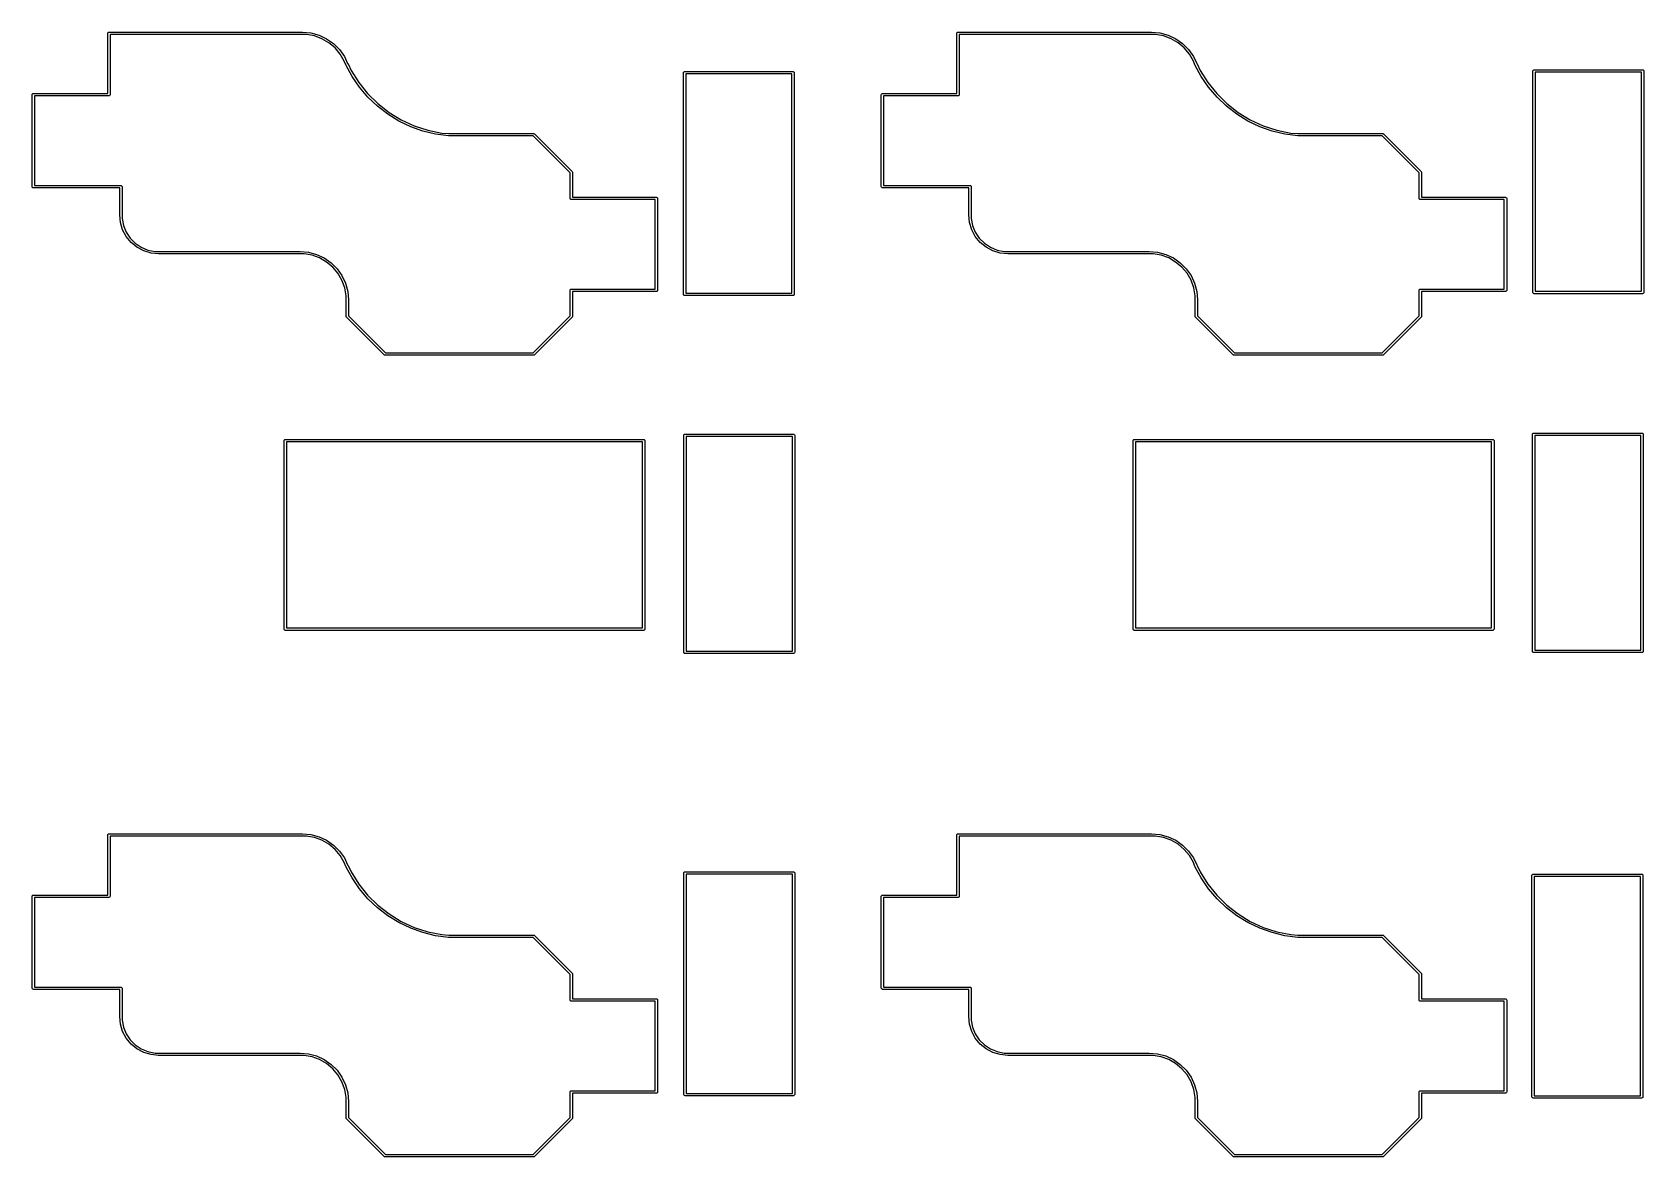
# Model space of a CAD drawing. Extents: x 108 to 229, y -135 to -60.
# Drawn here: x 194.4 to 228.56, y -115 to -91.15 of the extents above; entities that cross this region are included whole.
import ezdxf

# ---------------------------------------------------------------- set-up
doc = ezdxf.new("R2010")
doc.units = 0
doc.layers.add('BLACK', color=7, linetype='CONTINUOUS')

msp = doc.modelspace()

# ---------------------------------------------------------------- linework, layer by layer
at = {"layer": 'BLACK', "linetype": 'CONTINUOUS'}
for p, q in [((196.001, -91.175), (196.002903, -91.165433)), ((196.001, -91.875), (196.001, -91.175)), ((196.002903, -91.165433), (196.016433, -91.151903)), ((196.016433, -91.151903), (196.026, -91.15)), ((196.026, -91.15), (200.13, -91.15)), ((196.051, -91.2), (196.051, -91.875)), ((200.13, -91.2), (196.051, -91.2)), ((200.13, -91.15), (200.307989, -91.165572)), ((200.215301, -91.2), (200.13, -91.2)), ((200.383312, -91.229625), (200.215301, -91.2)), ((200.307989, -91.165572), (200.480571, -91.211815)), ((200.480571, -91.211815), (200.6425, -91.287324)), ((214.001, -91.175), (214.002903, -91.165433)), ((214.001, -91.875), (214.001, -91.175)), ((214.002903, -91.165433), (214.016433, -91.151903)), ((214.016433, -91.151903), (214.026, -91.15)), ((214.026, -91.15), (218.13, -91.15)), ((214.051, -91.2), (214.051, -91.875)), ((218.13, -91.2), (214.051, -91.2)), ((218.13, -91.15), (218.307989, -91.165572)), ((218.215301, -91.2), (218.13, -91.2)), ((218.383312, -91.229625), (218.215301, -91.2)), ((218.307989, -91.165572), (218.480571, -91.211815)), ((218.480571, -91.211815), (218.6425, -91.287324)), ((200.543627, -91.287975), (200.383312, -91.229625)), ((200.691373, -91.373276), (200.543627, -91.287975)), ((200.6425, -91.287324), (200.788857, -91.389805)), ((200.822062, -91.482938), (200.691373, -91.373276)), ((200.788857, -91.389805), (200.915196, -91.516143)), ((200.931724, -91.613627), (200.822062, -91.482938)), ((200.915196, -91.516143), (201.017676, -91.6625)), ((218.543627, -91.287975), (218.383312, -91.229625)), ((218.691373, -91.373276), (218.543627, -91.287975)), ((218.6425, -91.287324), (218.788857, -91.389805)), ((218.822062, -91.482938), (218.691373, -91.373276)), ((218.788857, -91.389805), (218.915196, -91.516143)), ((218.931724, -91.613627), (218.822062, -91.482938)), ((218.915196, -91.516143), (219.017676, -91.6625)), ((196.001, -92.45), (196.001, -91.875)), ((196.051, -91.875), (196.051, -92.475)), ((201.017025, -91.761374), (200.931724, -91.613627)), ((201.0462, -91.841531), (201.017025, -91.761374)), ((201.017676, -91.6625), (201.087286, -91.81178)), ((201.046201, -91.84153), (201.0462, -91.841531)), ((201.055713, -91.853706), (201.046201, -91.84153)), ((201.057735, -91.854285), (201.055713, -91.853706)), ((201.183514, -92.087368), (201.057735, -91.854285)), ((201.087286, -91.81178), (201.097147, -91.822223)), ((201.097147, -91.822223), (201.097166, -91.822214)), ((201.097166, -91.822214), (201.16191, -91.958858)), ((214.001, -92.45), (214.001, -91.875)), ((214.051, -91.875), (214.051, -92.475)), ((219.017025, -91.761374), (218.931724, -91.613627)), ((219.0462, -91.841531), (219.017025, -91.761374)), ((219.017676, -91.6625), (219.087286, -91.81178)), ((219.046201, -91.84153), (219.0462, -91.841531)), ((219.055713, -91.853706), (219.046201, -91.84153)), ((219.057735, -91.854285), (219.055713, -91.853706)), ((219.183514, -92.087368), (219.057735, -91.854285)), ((219.087286, -91.81178), (219.097147, -91.822223)), ((219.097147, -91.822223), (219.097166, -91.822214)), ((219.097166, -91.822214), (219.16191, -91.958858)), ((201.16191, -91.958858), (201.322224, -92.215282)), ((201.339762, -92.316052), (201.183514, -92.087368)), ((201.322224, -92.215282), (201.511177, -92.451397)), ((208.205, -92.01), (208.206903, -92.000433)), ((208.205, -96.71), (208.205, -92.01)), ((208.206903, -92.000433), (208.220433, -91.986903)), ((208.220433, -91.986903), (208.23, -91.985)), ((208.23, -91.985), (210.53, -91.985)), ((208.255, -92.035), (208.255, -96.685)), ((210.505, -92.035), (208.255, -92.035)), ((210.505, -96.685), (210.505, -92.035)), ((210.53, -91.985), (210.539567, -91.986903)), ((210.539567, -91.986903), (210.553097, -92.000433)), ((210.553097, -92.000433), (210.555, -92.01)), ((210.555, -92.01), (210.555, -96.71)), ((219.16191, -91.958858), (219.322224, -92.215282)), ((219.339762, -92.316052), (219.183514, -92.087368)), ((219.322224, -92.215282), (219.511177, -92.451397)), ((226.215, -91.97), (226.216903, -91.960433)), ((226.215, -96.67), (226.215, -91.97)), ((226.216903, -91.960433), (226.230433, -91.946903)), ((226.230433, -91.946903), (226.24, -91.945)), ((226.24, -91.945), (228.54, -91.945)), ((226.265, -91.995), (226.265, -96.645)), ((228.515, -91.995), (226.265, -91.995)), ((228.515, -96.645), (228.515, -91.995)), ((228.54, -91.945), (228.549567, -91.946903)), ((228.549567, -91.946903), (228.563097, -91.960433)), ((228.563097, -91.960433), (228.565, -91.97)), ((228.565, -91.97), (228.565, -96.67)), ((194.401, -92.475), (194.402903, -92.465433)), ((194.401, -94.425), (194.401, -92.475)), ((194.402903, -92.465433), (194.416433, -92.451903)), ((194.416433, -92.451903), (194.426, -92.45)), ((194.426, -92.45), (196.001, -92.45)), ((196.026, -92.5), (194.451, -92.5)), ((194.451, -92.5), (194.451, -94.4)), ((196.035567, -92.498097), (196.026, -92.5)), ((196.049097, -92.484567), (196.035567, -92.498097)), ((196.051, -92.475), (196.049097, -92.484567)), ((201.519021, -92.527183), (201.339762, -92.316052)), ((201.511177, -92.451397), (201.726222, -92.664022)), ((201.719332, -92.718454), (201.519021, -92.527183)), ((212.401, -92.475), (212.402903, -92.465433)), ((212.401, -94.425), (212.401, -92.475)), ((212.402903, -92.465433), (212.416433, -92.451903)), ((212.416433, -92.451903), (212.426, -92.45)), ((212.426, -92.45), (214.001, -92.45)), ((214.026, -92.5), (212.451, -92.5)), ((212.451, -92.5), (212.451, -94.4)), ((214.035567, -92.498097), (214.026, -92.5)), ((214.049097, -92.484567), (214.035567, -92.498097)), ((214.051, -92.475), (214.049097, -92.484567)), ((219.519021, -92.527183), (219.339762, -92.316052)), ((219.511177, -92.451397), (219.726222, -92.664022)), ((219.719332, -92.718454), (219.519021, -92.527183)), ((201.938511, -92.887779), (201.719332, -92.718454)), ((201.726222, -92.664022), (201.964461, -92.850291)), ((202.174161, -93.033306), (201.938511, -92.887779)), ((201.964461, -92.850291), (202.222682, -93.007693)), ((219.938511, -92.887779), (219.719332, -92.718454)), ((219.726222, -92.664022), (219.964461, -92.850291)), ((220.174161, -93.033306), (219.938511, -92.887779)), ((219.964461, -92.850291), (220.222682, -93.007693)), ((202.423712, -93.153449), (202.174161, -93.033306)), ((202.222682, -93.007693), (202.497406, -93.134107)), ((202.684437, -93.246894), (202.423712, -93.153449)), ((202.497406, -93.134107), (202.78493, -93.227829)), ((202.953491, -93.312621), (202.684437, -93.246894)), ((202.78493, -93.227829), (203.081378, -93.287596)), ((220.423712, -93.153449), (220.174161, -93.033306)), ((220.222682, -93.007693), (220.497406, -93.134107)), ((220.684437, -93.246894), (220.423712, -93.153449)), ((220.497406, -93.134107), (220.78493, -93.227829)), ((220.953491, -93.312621), (220.684437, -93.246894)), ((220.78493, -93.227829), (221.081378, -93.287596)), ((203.227934, -93.349913), (202.953491, -93.312621)), ((203.081378, -93.287596), (203.231054, -93.3)), ((203.228679, -93.349737), (203.227934, -93.349913)), ((203.23, -93.35), (203.228679, -93.349737)), ((205.019644, -93.35), (203.23, -93.35)), ((203.231054, -93.3), (205.03, -93.3)), ((205.805, -94.135356), (205.019644, -93.35)), ((205.03, -93.3), (205.039567, -93.301903)), ((205.039567, -93.301903), (205.047678, -93.307322)), ((205.047678, -93.307322), (205.847678, -94.107322)), ((221.227934, -93.349913), (220.953491, -93.312621)), ((221.081378, -93.287596), (221.231054, -93.3)), ((221.228679, -93.349737), (221.227934, -93.349913)), ((221.23, -93.35), (221.228679, -93.349737)), ((223.019644, -93.35), (221.23, -93.35)), ((221.231054, -93.3), (223.03, -93.3)), ((223.805, -94.135356), (223.019644, -93.35)), ((223.03, -93.3), (223.039567, -93.301903)), ((223.039567, -93.301903), (223.047678, -93.307322)), ((223.047678, -93.307322), (223.847678, -94.107322)), ((205.805, -94.675), (205.805, -94.135356)), ((205.847678, -94.107322), (205.853097, -94.115433)), ((205.853097, -94.115433), (205.855, -94.125)), ((205.855, -94.125), (205.855, -94.65)), ((223.805, -94.675), (223.805, -94.135356)), ((223.847678, -94.107322), (223.853097, -94.115433)), ((223.853097, -94.115433), (223.855, -94.125)), ((223.855, -94.125), (223.855, -94.65)), ((194.402903, -94.434567), (194.401, -94.425)), ((194.416433, -94.448097), (194.402903, -94.434567)), ((194.426, -94.45), (194.416433, -94.448097)), ((196.255, -94.45), (194.426, -94.45)), ((194.451, -94.4), (196.28, -94.4)), ((196.255, -95.025), (196.255, -94.45)), ((196.28, -94.4), (196.289567, -94.401903)), ((196.289567, -94.401903), (196.303097, -94.415433)), ((196.303097, -94.415433), (196.305, -94.425)), ((196.305, -94.425), (196.305, -95.025)), ((212.402903, -94.434567), (212.401, -94.425)), ((212.416433, -94.448097), (212.402903, -94.434567)), ((212.426, -94.45), (212.416433, -94.448097)), ((214.255, -94.45), (212.426, -94.45)), ((212.451, -94.4), (214.28, -94.4)), ((214.255, -95.025), (214.255, -94.45)), ((214.28, -94.4), (214.289567, -94.401903)), ((214.289567, -94.401903), (214.303097, -94.415433)), ((214.303097, -94.415433), (214.305, -94.425)), ((214.305, -94.425), (214.305, -95.025)), ((205.806903, -94.684567), (205.805, -94.675)), ((205.820433, -94.698097), (205.806903, -94.684567)), ((205.83, -94.7), (205.820433, -94.698097)), ((207.609, -94.7), (205.83, -94.7)), ((205.855, -94.65), (207.634, -94.65)), ((207.609, -96.6), (207.609, -94.7)), ((207.634, -94.65), (207.643567, -94.651903)), ((207.643567, -94.651903), (207.657097, -94.665433)), ((207.657097, -94.665433), (207.659, -94.675)), ((207.659, -94.675), (207.659, -96.625)), ((223.806903, -94.684567), (223.805, -94.675)), ((223.820433, -94.698097), (223.806903, -94.684567)), ((223.83, -94.7), (223.820433, -94.698097)), ((225.609, -94.7), (223.83, -94.7)), ((223.855, -94.65), (225.634, -94.65)), ((225.609, -96.6), (225.609, -94.7)), ((225.634, -94.65), (225.643567, -94.651903)), ((225.643567, -94.651903), (225.657097, -94.665433)), ((225.657097, -94.665433), (225.659, -94.675)), ((225.659, -94.675), (225.659, -96.625)), ((196.270852, -95.18595), (196.255, -95.025)), ((196.317799, -95.340714), (196.270852, -95.18595)), ((196.305, -95.025), (196.305, -95.101331)), ((196.305, -95.101331), (196.334783, -95.251059)), ((196.334783, -95.251059), (196.393204, -95.3921)), ((214.270852, -95.18595), (214.255, -95.025)), ((214.317799, -95.340714), (214.270852, -95.18595)), ((214.305, -95.025), (214.305, -95.101331)), ((214.305, -95.101331), (214.334783, -95.251059)), ((214.334783, -95.251059), (214.393204, -95.3921)), ((196.394038, -95.483345), (196.317799, -95.340714)), ((196.393204, -95.3921), (196.478018, -95.519034)), ((196.496637, -95.608363), (196.394038, -95.483345)), ((196.478018, -95.519034), (196.585966, -95.626982)), ((196.621655, -95.710962), (196.496637, -95.608363)), ((196.585966, -95.626982), (196.7129, -95.711796)), ((214.394038, -95.483345), (214.317799, -95.340714)), ((214.393204, -95.3921), (214.478018, -95.519034)), ((214.496637, -95.608363), (214.394038, -95.483345)), ((214.478018, -95.519034), (214.585966, -95.626982)), ((214.621655, -95.710962), (214.496637, -95.608363)), ((214.585966, -95.626982), (214.7129, -95.711796)), ((196.764286, -95.787201), (196.621655, -95.710962)), ((196.7129, -95.711796), (196.853941, -95.770217)), ((196.91905, -95.834148), (196.764286, -95.787201)), ((196.853941, -95.770217), (197.003669, -95.8)), ((197.08, -95.85), (196.91905, -95.834148)), ((197.003669, -95.8), (197.08, -95.8)), ((197.08, -95.8), (200.08, -95.8)), ((200.08, -95.85), (197.08, -95.85)), ((200.08, -95.8), (200.257989, -95.815572)), ((200.165301, -95.85), (200.08, -95.85)), ((200.333312, -95.879625), (200.165301, -95.85)), ((200.257989, -95.815572), (200.430571, -95.861815)), ((200.493627, -95.937975), (200.333312, -95.879625)), ((200.430571, -95.861815), (200.5925, -95.937324)), ((200.641373, -96.023276), (200.493627, -95.937975)), ((200.5925, -95.937324), (200.738857, -96.039804)), ((214.764286, -95.787201), (214.621655, -95.710962)), ((214.7129, -95.711796), (214.853941, -95.770217)), ((214.91905, -95.834148), (214.764286, -95.787201)), ((214.853941, -95.770217), (215.003669, -95.8)), ((215.08, -95.85), (214.91905, -95.834148)), ((215.003669, -95.8), (215.08, -95.8)), ((215.08, -95.8), (218.08, -95.8)), ((218.08, -95.85), (215.08, -95.85)), ((218.08, -95.8), (218.257989, -95.815572)), ((218.165301, -95.85), (218.08, -95.85)), ((218.333312, -95.879625), (218.165301, -95.85)), ((218.257989, -95.815572), (218.430571, -95.861815)), ((218.493627, -95.937975), (218.333312, -95.879625)), ((218.430571, -95.861815), (218.5925, -95.937324)), ((218.641373, -96.023276), (218.493627, -95.937975)), ((218.5925, -95.937324), (218.738857, -96.039804)), ((200.772062, -96.132938), (200.641373, -96.023276)), ((200.738857, -96.039804), (200.865196, -96.166143)), ((200.881724, -96.263627), (200.772062, -96.132938)), ((200.865196, -96.166143), (200.967676, -96.3125)), ((200.967025, -96.411373), (200.881724, -96.263627)), ((200.967676, -96.3125), (201.043185, -96.474429)), ((218.772062, -96.132938), (218.641373, -96.023276)), ((218.738857, -96.039804), (218.865196, -96.166143)), ((218.881724, -96.263627), (218.772062, -96.132938)), ((218.865196, -96.166143), (218.967676, -96.3125)), ((218.967025, -96.411373), (218.881724, -96.263627)), ((218.967676, -96.3125), (219.043185, -96.474429)), ((201.025375, -96.571688), (200.967025, -96.411373)), ((201.055, -96.739699), (201.025375, -96.571688)), ((201.043185, -96.474429), (201.089428, -96.647011)), ((201.089428, -96.647011), (201.105, -96.825)), ((205.805, -96.625), (205.806903, -96.615433)), ((205.805, -97.164644), (205.805, -96.625)), ((205.806903, -96.615433), (205.820433, -96.601903)), ((205.820433, -96.601903), (205.83, -96.6)), ((205.83, -96.6), (207.609, -96.6)), ((207.634, -96.65), (205.855, -96.65)), ((205.855, -96.65), (205.855, -97.175)), ((207.643567, -96.648097), (207.634, -96.65)), ((207.657097, -96.634567), (207.643567, -96.648097)), ((207.659, -96.625), (207.657097, -96.634567)), ((219.025375, -96.571688), (218.967025, -96.411373)), ((219.055, -96.739699), (219.025375, -96.571688)), ((219.043185, -96.474429), (219.089428, -96.647011)), ((219.089428, -96.647011), (219.105, -96.825)), ((223.805, -96.625), (223.806903, -96.615433)), ((223.805, -97.164644), (223.805, -96.625)), ((223.806903, -96.615433), (223.820433, -96.601903)), ((223.820433, -96.601903), (223.83, -96.6)), ((223.83, -96.6), (225.609, -96.6)), ((225.634, -96.65), (223.855, -96.65)), ((223.855, -96.65), (223.855, -97.175)), ((225.643567, -96.648097), (225.634, -96.65)), ((225.657097, -96.634567), (225.643567, -96.648097)), ((225.659, -96.625), (225.657097, -96.634567)), ((226.216903, -96.679567), (226.215, -96.67)), ((226.230433, -96.693097), (226.216903, -96.679567)), ((226.265, -96.645), (228.515, -96.645)), ((228.563097, -96.679567), (228.549567, -96.693097)), ((228.565, -96.67), (228.563097, -96.679567)), ((201.055, -96.825), (201.055, -96.739699)), ((201.055, -97.175), (201.055, -96.825)), ((201.105, -96.825), (201.105, -97.164644)), ((208.206903, -96.719567), (208.205, -96.71)), ((208.220433, -96.733097), (208.206903, -96.719567)), ((208.23, -96.735), (208.220433, -96.733097)), ((210.53, -96.735), (208.23, -96.735)), ((208.255, -96.685), (210.505, -96.685)), ((210.539567, -96.733097), (210.53, -96.735)), ((210.553097, -96.719567), (210.539567, -96.733097)), ((210.555, -96.71), (210.553097, -96.719567)), ((219.055, -96.825), (219.055, -96.739699)), ((219.055, -97.175), (219.055, -96.825)), ((219.105, -96.825), (219.105, -97.164644)), ((226.24, -96.695), (226.230433, -96.693097)), ((228.54, -96.695), (226.24, -96.695)), ((228.549567, -96.693097), (228.54, -96.695)), ((201.056903, -97.184567), (201.055, -97.175)), ((201.062322, -97.192678), (201.056903, -97.184567)), ((201.862322, -97.992678), (201.062322, -97.192678)), ((201.105, -97.164644), (201.890356, -97.95)), ((205.019644, -97.95), (205.805, -97.164644)), ((205.847678, -97.192678), (205.047678, -97.992678)), ((205.853097, -97.184567), (205.847678, -97.192678)), ((205.855, -97.175), (205.853097, -97.184567)), ((219.056903, -97.184567), (219.055, -97.175)), ((219.062322, -97.192678), (219.056903, -97.184567)), ((219.862322, -97.992678), (219.062322, -97.192678)), ((219.105, -97.164644), (219.890356, -97.95)), ((223.019644, -97.95), (223.805, -97.164644)), ((223.847678, -97.192678), (223.047678, -97.992678)), ((223.853097, -97.184567), (223.847678, -97.192678)), ((223.855, -97.175), (223.853097, -97.184567)), ((201.870433, -97.998097), (201.862322, -97.992678)), ((201.88, -98), (201.870433, -97.998097)), ((205.03, -98), (201.88, -98)), ((201.890356, -97.95), (205.019644, -97.95)), ((205.039567, -97.998097), (205.03, -98)), ((205.047678, -97.992678), (205.039567, -97.998097)), ((219.870433, -97.998097), (219.862322, -97.992678)), ((219.88, -98), (219.870433, -97.998097)), ((223.03, -98), (219.88, -98)), ((219.890356, -97.95), (223.019644, -97.95)), ((223.039567, -97.998097), (223.03, -98)), ((223.047678, -97.992678), (223.039567, -97.998097)), ((208.215, -99.7), (208.216903, -99.690433)), ((208.215, -104.3), (208.215, -99.7)), ((208.216903, -99.690433), (208.230433, -99.676903)), ((208.230433, -99.676903), (208.24, -99.675)), ((208.24, -99.675), (210.54, -99.675)), ((208.265, -99.725), (208.265, -104.275)), ((210.515, -99.725), (208.265, -99.725)), ((210.515, -104.275), (210.515, -99.725)), ((210.54, -99.675), (210.549567, -99.676903)), ((210.549567, -99.676903), (210.563097, -99.690433)), ((210.563097, -99.690433), (210.565, -99.7)), ((210.565, -99.7), (210.565, -104.3)), ((226.205, -99.68), (226.206903, -99.670433)), ((226.205, -104.28), (226.205, -99.68)), ((226.206903, -99.670433), (226.220433, -99.656903)), ((226.220433, -99.656903), (226.23, -99.655)), ((226.23, -99.655), (228.53, -99.655)), ((226.255, -99.705), (226.255, -104.255)), ((228.505, -99.705), (226.255, -99.705)), ((228.505, -104.255), (228.505, -99.705)), ((228.53, -99.655), (228.539567, -99.656903)), ((228.539567, -99.656903), (228.553097, -99.670433)), ((228.553097, -99.670433), (228.555, -99.68)), ((228.555, -99.68), (228.555, -104.28)), ((199.74, -99.810001), (199.741903, -99.800434)), ((199.74, -103.810001), (199.74, -99.810001)), ((199.741903, -99.800434), (199.755433, -99.786904)), ((199.755433, -99.786904), (199.765, -99.785001)), ((199.765, -99.785001), (207.365, -99.785001)), ((199.79, -99.835001), (199.79, -103.785001)), ((207.34, -99.835001), (199.79, -99.835001)), ((207.34, -103.785001), (207.34, -99.835001)), ((207.365, -99.785001), (207.374567, -99.786904)), ((207.374567, -99.786904), (207.388097, -99.800434)), ((207.388097, -99.800434), (207.39, -99.810001)), ((207.39, -99.810001), (207.39, -103.810001)), ((217.74, -99.810001), (217.741903, -99.800434)), ((217.74, -103.810001), (217.74, -99.810001)), ((217.741903, -99.800434), (217.755433, -99.786904)), ((217.755433, -99.786904), (217.765, -99.785001)), ((217.765, -99.785001), (225.365, -99.785001)), ((217.79, -99.835001), (217.79, -103.785001)), ((225.34, -99.835001), (217.79, -99.835001)), ((225.34, -103.785001), (225.34, -99.835001)), ((225.365, -99.785001), (225.374567, -99.786904)), ((225.374567, -99.786904), (225.388097, -99.800434)), ((225.388097, -99.800434), (225.39, -99.810001)), ((225.39, -99.810001), (225.39, -103.810001)), ((199.741903, -103.819568), (199.74, -103.810001)), ((199.755433, -103.833098), (199.741903, -103.819568)), ((199.765, -103.835001), (199.755433, -103.833098)), ((207.365, -103.835001), (199.765, -103.835001)), ((199.79, -103.785001), (207.34, -103.785001)), ((207.374567, -103.833098), (207.365, -103.835001)), ((207.388097, -103.819568), (207.374567, -103.833098)), ((207.39, -103.810001), (207.388097, -103.819568)), ((217.741903, -103.819568), (217.74, -103.810001)), ((217.755433, -103.833098), (217.741903, -103.819568)), ((217.765, -103.835001), (217.755433, -103.833098)), ((225.365, -103.835001), (217.765, -103.835001)), ((217.79, -103.785001), (225.34, -103.785001)), ((225.374567, -103.833098), (225.365, -103.835001)), ((225.388097, -103.819568), (225.374567, -103.833098)), ((225.39, -103.810001), (225.388097, -103.819568)), ((208.216903, -104.309567), (208.215, -104.3)), ((208.230433, -104.323097), (208.216903, -104.309567)), ((208.24, -104.325), (208.230433, -104.323097)), ((210.54, -104.325), (208.24, -104.325)), ((208.265, -104.275), (210.515, -104.275)), ((210.549567, -104.323097), (210.54, -104.325)), ((210.563097, -104.309567), (210.549567, -104.323097)), ((210.565, -104.3), (210.563097, -104.309567)), ((226.206903, -104.289567), (226.205, -104.28)), ((226.220433, -104.303097), (226.206903, -104.289567)), ((226.23, -104.305), (226.220433, -104.303097)), ((228.53, -104.305), (226.23, -104.305)), ((226.255, -104.255), (228.505, -104.255)), ((228.539567, -104.303097), (228.53, -104.305)), ((228.553097, -104.289567), (228.539567, -104.303097)), ((228.555, -104.28), (228.553097, -104.289567)), ((196.001, -108.175), (196.002903, -108.165433)), ((196.001, -108.875), (196.001, -108.175)), ((196.002903, -108.165433), (196.016433, -108.151903)), ((196.016433, -108.151903), (196.026, -108.15)), ((196.026, -108.15), (200.13, -108.15)), ((196.051, -108.2), (196.051, -108.875)), ((200.13, -108.2), (196.051, -108.2)), ((200.13, -108.15), (200.307989, -108.165572)), ((200.215301, -108.2), (200.13, -108.2)), ((200.383312, -108.229625), (200.215301, -108.2)), ((200.307989, -108.165572), (200.480571, -108.211815)), ((200.543627, -108.287975), (200.383312, -108.229625)), ((200.480571, -108.211815), (200.6425, -108.287324)), ((200.691373, -108.373276), (200.543627, -108.287975)), ((200.6425, -108.287324), (200.788857, -108.389805)), ((214.001, -108.175), (214.002903, -108.165433)), ((214.001, -108.875), (214.001, -108.175)), ((214.002903, -108.165433), (214.016433, -108.151903)), ((214.016433, -108.151903), (214.026, -108.15)), ((214.026, -108.15), (218.13, -108.15)), ((214.051, -108.2), (214.051, -108.875)), ((218.13, -108.2), (214.051, -108.2)), ((218.13, -108.15), (218.307989, -108.165572)), ((218.215301, -108.2), (218.13, -108.2)), ((218.383312, -108.229625), (218.215301, -108.2)), ((218.307989, -108.165572), (218.480571, -108.211815)), ((218.543627, -108.287975), (218.383312, -108.229625)), ((218.480571, -108.211815), (218.6425, -108.287324)), ((218.691373, -108.373276), (218.543627, -108.287975)), ((218.6425, -108.287324), (218.788857, -108.389805)), ((200.822062, -108.482938), (200.691373, -108.373276)), ((200.788857, -108.389805), (200.915196, -108.516143)), ((200.931724, -108.613627), (200.822062, -108.482938)), ((200.915196, -108.516143), (201.017676, -108.6625)), ((201.017025, -108.761374), (200.931724, -108.613627)), ((218.822062, -108.482938), (218.691373, -108.373276)), ((218.788857, -108.389805), (218.915196, -108.516143)), ((218.931724, -108.613627), (218.822062, -108.482938)), ((218.915196, -108.516143), (219.017676, -108.6625)), ((219.017025, -108.761374), (218.931724, -108.613627)), ((196.001, -109.45), (196.001, -108.875)), ((196.051, -108.875), (196.051, -109.475)), ((201.0462, -108.841531), (201.017025, -108.761374)), ((201.017676, -108.6625), (201.087286, -108.81178)), ((201.046201, -108.84153), (201.0462, -108.841531)), ((201.055713, -108.853706), (201.046201, -108.84153)), ((201.057735, -108.854285), (201.055713, -108.853706)), ((201.183514, -109.087368), (201.057735, -108.854285)), ((201.087286, -108.81178), (201.097147, -108.822223)), ((201.097147, -108.822223), (201.097166, -108.822214)), ((201.097166, -108.822214), (201.16191, -108.958858)), ((201.16191, -108.958858), (201.322224, -109.215282)), ((208.215, -108.98), (208.216903, -108.970433)), ((208.215, -113.68), (208.215, -108.98)), ((208.216903, -108.970433), (208.230433, -108.956903)), ((208.230433, -108.956903), (208.24, -108.955)), ((208.24, -108.955), (210.54, -108.955)), ((210.54, -108.955), (210.549567, -108.956903)), ((210.549567, -108.956903), (210.563097, -108.970433)), ((210.563097, -108.970433), (210.565, -108.98)), ((210.565, -108.98), (210.565, -113.68)), ((214.001, -109.45), (214.001, -108.875)), ((214.051, -108.875), (214.051, -109.475)), ((219.0462, -108.841531), (219.017025, -108.761374)), ((219.017676, -108.6625), (219.087286, -108.81178)), ((219.046201, -108.84153), (219.0462, -108.841531)), ((219.055713, -108.853706), (219.046201, -108.84153)), ((219.057735, -108.854285), (219.055713, -108.853706)), ((219.183514, -109.087368), (219.057735, -108.854285)), ((219.087286, -108.81178), (219.097147, -108.822223)), ((219.097147, -108.822223), (219.097166, -108.822214)), ((219.097166, -108.822214), (219.16191, -108.958858)), ((219.16191, -108.958858), (219.322224, -109.215282)), ((201.339762, -109.316052), (201.183514, -109.087368)), ((201.322224, -109.215282), (201.511177, -109.451397)), ((201.519021, -109.527183), (201.339762, -109.316052)), ((208.265, -109.005), (208.265, -113.655)), ((210.515, -109.005), (208.265, -109.005)), ((210.515, -113.655), (210.515, -109.005)), ((219.339762, -109.316052), (219.183514, -109.087368)), ((219.322224, -109.215282), (219.511177, -109.451397)), ((219.519021, -109.527183), (219.339762, -109.316052)), ((226.195, -109.03), (226.196903, -109.020433)), ((226.195, -113.73), (226.195, -109.03)), ((226.196903, -109.020433), (226.210433, -109.006903)), ((226.210433, -109.006903), (226.22, -109.005)), ((226.22, -109.005), (228.52, -109.005)), ((226.245, -109.055), (226.245, -113.705)), ((228.495, -109.055), (226.245, -109.055)), ((228.495, -113.705), (228.495, -109.055)), ((228.52, -109.005), (228.529567, -109.006903)), ((228.529567, -109.006903), (228.543097, -109.020433)), ((228.543097, -109.020433), (228.545, -109.03)), ((228.545, -109.03), (228.545, -113.73)), ((194.401, -109.475), (194.402903, -109.465433)), ((194.401, -111.425), (194.401, -109.475)), ((194.402903, -109.465433), (194.416433, -109.451903)), ((194.416433, -109.451903), (194.426, -109.45)), ((194.426, -109.45), (196.001, -109.45)), ((196.026, -109.5), (194.451, -109.5)), ((194.451, -109.5), (194.451, -111.4)), ((196.035567, -109.498097), (196.026, -109.5)), ((196.049097, -109.484567), (196.035567, -109.498097)), ((196.051, -109.475), (196.049097, -109.484567)), ((201.511177, -109.451397), (201.726222, -109.664022)), ((201.719332, -109.718454), (201.519021, -109.527183)), ((201.726222, -109.664022), (201.964461, -109.850291)), ((212.401, -109.475), (212.402903, -109.465433)), ((212.401, -111.425), (212.401, -109.475)), ((212.402903, -109.465433), (212.416433, -109.451903)), ((212.416433, -109.451903), (212.426, -109.45)), ((212.426, -109.45), (214.001, -109.45)), ((214.026, -109.5), (212.451, -109.5)), ((212.451, -109.5), (212.451, -111.4)), ((214.035567, -109.498097), (214.026, -109.5)), ((214.049097, -109.484567), (214.035567, -109.498097)), ((214.051, -109.475), (214.049097, -109.484567)), ((219.511177, -109.451397), (219.726222, -109.664022)), ((219.719332, -109.718454), (219.519021, -109.527183)), ((219.726222, -109.664022), (219.964461, -109.850291)), ((201.938511, -109.887779), (201.719332, -109.718454)), ((202.174161, -110.033306), (201.938511, -109.887779)), ((201.964461, -109.850291), (202.222682, -110.007693)), ((202.222682, -110.007693), (202.497406, -110.134107)), ((219.938511, -109.887779), (219.719332, -109.718454)), ((220.174161, -110.033306), (219.938511, -109.887779)), ((219.964461, -109.850291), (220.222682, -110.007693)), ((220.222682, -110.007693), (220.497406, -110.134107)), ((202.423712, -110.153449), (202.174161, -110.033306)), ((202.684437, -110.246894), (202.423712, -110.153449)), ((202.497406, -110.134107), (202.78493, -110.227829)), ((202.953491, -110.312621), (202.684437, -110.246894)), ((202.78493, -110.227829), (203.081378, -110.287596)), ((203.227934, -110.349913), (202.953491, -110.312621)), ((203.081378, -110.287596), (203.231054, -110.3)), ((203.231054, -110.3), (205.03, -110.3)), ((205.03, -110.3), (205.039567, -110.301903)), ((205.039567, -110.301903), (205.047678, -110.307322)), ((205.047678, -110.307322), (205.847678, -111.107322)), ((220.423712, -110.153449), (220.174161, -110.033306)), ((220.684437, -110.246894), (220.423712, -110.153449)), ((220.497406, -110.134107), (220.78493, -110.227829)), ((220.953491, -110.312621), (220.684437, -110.246894)), ((220.78493, -110.227829), (221.081378, -110.287596)), ((221.227934, -110.349913), (220.953491, -110.312621)), ((221.081378, -110.287596), (221.231054, -110.3)), ((221.231054, -110.3), (223.03, -110.3)), ((223.03, -110.3), (223.039567, -110.301903)), ((223.039567, -110.301903), (223.047678, -110.307322)), ((223.047678, -110.307322), (223.847678, -111.107322)), ((203.228679, -110.349737), (203.227934, -110.349913)), ((203.23, -110.35), (203.228679, -110.349737)), ((205.019644, -110.35), (203.23, -110.35)), ((205.805, -111.135356), (205.019644, -110.35)), ((221.228679, -110.349737), (221.227934, -110.349913)), ((221.23, -110.35), (221.228679, -110.349737)), ((223.019644, -110.35), (221.23, -110.35)), ((223.805, -111.135356), (223.019644, -110.35)), ((205.805, -111.675), (205.805, -111.135356)), ((205.847678, -111.107322), (205.853097, -111.115433)), ((205.853097, -111.115433), (205.855, -111.125)), ((205.855, -111.125), (205.855, -111.65)), ((223.805, -111.675), (223.805, -111.135356)), ((223.847678, -111.107322), (223.853097, -111.115433)), ((223.853097, -111.115433), (223.855, -111.125)), ((223.855, -111.125), (223.855, -111.65)), ((194.402903, -111.434567), (194.401, -111.425)), ((194.416433, -111.448097), (194.402903, -111.434567)), ((194.426, -111.45), (194.416433, -111.448097)), ((196.255, -111.45), (194.426, -111.45)), ((194.451, -111.4), (196.28, -111.4)), ((196.255, -112.025), (196.255, -111.45)), ((196.28, -111.4), (196.289567, -111.401903)), ((196.289567, -111.401903), (196.303097, -111.415433)), ((196.303097, -111.415433), (196.305, -111.425)), ((196.305, -111.425), (196.305, -112.025)), ((205.806903, -111.684567), (205.805, -111.675)), ((205.820433, -111.698097), (205.806903, -111.684567)), ((205.83, -111.7), (205.820433, -111.698097)), ((207.609, -111.7), (205.83, -111.7)), ((205.855, -111.65), (207.634, -111.65)), ((207.609, -113.6), (207.609, -111.7)), ((207.634, -111.65), (207.643567, -111.651903)), ((207.643567, -111.651903), (207.657097, -111.665433)), ((207.657097, -111.665433), (207.659, -111.675)), ((207.659, -111.675), (207.659, -113.625)), ((212.402903, -111.434567), (212.401, -111.425)), ((212.416433, -111.448097), (212.402903, -111.434567)), ((212.426, -111.45), (212.416433, -111.448097)), ((214.255, -111.45), (212.426, -111.45)), ((212.451, -111.4), (214.28, -111.4)), ((214.255, -112.025), (214.255, -111.45)), ((214.28, -111.4), (214.289567, -111.401903)), ((214.289567, -111.401903), (214.303097, -111.415433)), ((214.303097, -111.415433), (214.305, -111.425)), ((214.305, -111.425), (214.305, -112.025)), ((223.806903, -111.684567), (223.805, -111.675)), ((223.820433, -111.698097), (223.806903, -111.684567)), ((223.83, -111.7), (223.820433, -111.698097)), ((225.609, -111.7), (223.83, -111.7)), ((223.855, -111.65), (225.634, -111.65)), ((225.609, -113.6), (225.609, -111.7)), ((225.634, -111.65), (225.643567, -111.651903)), ((225.643567, -111.651903), (225.657097, -111.665433)), ((225.657097, -111.665433), (225.659, -111.675)), ((225.659, -111.675), (225.659, -113.625)), ((196.270852, -112.18595), (196.255, -112.025)), ((196.305, -112.025), (196.305, -112.101331)), ((214.270852, -112.18595), (214.255, -112.025)), ((214.305, -112.025), (214.305, -112.101331)), ((196.317799, -112.340714), (196.270852, -112.18595)), ((196.305, -112.101331), (196.334783, -112.251059)), ((196.394038, -112.483345), (196.317799, -112.340714)), ((196.334783, -112.251059), (196.393204, -112.3921)), ((196.393204, -112.3921), (196.478018, -112.519034)), ((214.317799, -112.340714), (214.270852, -112.18595)), ((214.305, -112.101331), (214.334783, -112.251059)), ((214.394038, -112.483345), (214.317799, -112.340714)), ((214.334783, -112.251059), (214.393204, -112.3921)), ((214.393204, -112.3921), (214.478018, -112.519034)), ((196.496637, -112.608363), (196.394038, -112.483345)), ((196.478018, -112.519034), (196.585966, -112.626982)), ((196.621655, -112.710962), (196.496637, -112.608363)), ((196.585966, -112.626982), (196.7129, -112.711796)), ((196.764286, -112.787201), (196.621655, -112.710962)), ((196.7129, -112.711796), (196.853941, -112.770217)), ((214.496637, -112.608363), (214.394038, -112.483345)), ((214.478018, -112.519034), (214.585966, -112.626982)), ((214.621655, -112.710962), (214.496637, -112.608363)), ((214.585966, -112.626982), (214.7129, -112.711796)), ((214.764286, -112.787201), (214.621655, -112.710962)), ((214.7129, -112.711796), (214.853941, -112.770217)), ((196.91905, -112.834148), (196.764286, -112.787201)), ((196.853941, -112.770217), (197.003669, -112.8)), ((197.08, -112.85), (196.91905, -112.834148)), ((197.003669, -112.8), (197.08, -112.8)), ((197.08, -112.8), (200.08, -112.8)), ((200.08, -112.85), (197.08, -112.85)), ((200.08, -112.8), (200.257989, -112.815572)), ((200.165301, -112.85), (200.08, -112.85)), ((200.333312, -112.879625), (200.165301, -112.85)), ((200.257989, -112.815572), (200.430571, -112.861815)), ((200.493627, -112.937975), (200.333312, -112.879625)), ((200.430571, -112.861815), (200.5925, -112.937324)), ((200.641373, -113.023276), (200.493627, -112.937975)), ((200.5925, -112.937324), (200.738857, -113.039804)), ((200.772062, -113.132938), (200.641373, -113.023276)), ((200.738857, -113.039804), (200.865196, -113.166143)), ((214.91905, -112.834148), (214.764286, -112.787201)), ((214.853941, -112.770217), (215.003669, -112.8)), ((215.08, -112.85), (214.91905, -112.834148)), ((215.003669, -112.8), (215.08, -112.8)), ((215.08, -112.8), (218.08, -112.8)), ((218.08, -112.85), (215.08, -112.85)), ((218.08, -112.8), (218.257989, -112.815572)), ((218.165301, -112.85), (218.08, -112.85)), ((218.333312, -112.879625), (218.165301, -112.85)), ((218.257989, -112.815572), (218.430571, -112.861815)), ((218.493627, -112.937975), (218.333312, -112.879625)), ((218.430571, -112.861815), (218.5925, -112.937324)), ((218.641373, -113.023276), (218.493627, -112.937975)), ((218.5925, -112.937324), (218.738857, -113.039804)), ((218.772062, -113.132938), (218.641373, -113.023276)), ((218.738857, -113.039804), (218.865196, -113.166143)), ((200.881724, -113.263627), (200.772062, -113.132938)), ((200.865196, -113.166143), (200.967676, -113.3125)), ((200.967025, -113.411373), (200.881724, -113.263627)), ((201.025375, -113.571688), (200.967025, -113.411373)), ((200.967676, -113.3125), (201.043185, -113.474429)), ((218.881724, -113.263627), (218.772062, -113.132938)), ((218.865196, -113.166143), (218.967676, -113.3125)), ((218.967025, -113.411373), (218.881724, -113.263627)), ((219.025375, -113.571688), (218.967025, -113.411373)), ((218.967676, -113.3125), (219.043185, -113.474429)), ((201.055, -113.739699), (201.025375, -113.571688)), ((201.043185, -113.474429), (201.089428, -113.647011)), ((201.055, -113.825), (201.055, -113.739699)), ((201.089428, -113.647011), (201.105, -113.825)), ((205.805, -113.625), (205.806903, -113.615433)), ((205.805, -114.164644), (205.805, -113.625)), ((205.806903, -113.615433), (205.820433, -113.601903)), ((205.820433, -113.601903), (205.83, -113.6)), ((205.83, -113.6), (207.609, -113.6)), ((207.634, -113.65), (205.855, -113.65)), ((205.855, -113.65), (205.855, -114.175)), ((207.643567, -113.648097), (207.634, -113.65)), ((207.657097, -113.634567), (207.643567, -113.648097)), ((207.659, -113.625), (207.657097, -113.634567)), ((208.216903, -113.689567), (208.215, -113.68)), ((208.230433, -113.703097), (208.216903, -113.689567)), ((208.24, -113.705), (208.230433, -113.703097)), ((210.54, -113.705), (208.24, -113.705)), ((208.265, -113.655), (210.515, -113.655)), ((210.549567, -113.703097), (210.54, -113.705)), ((210.563097, -113.689567), (210.549567, -113.703097)), ((210.565, -113.68), (210.563097, -113.689567)), ((219.055, -113.739699), (219.025375, -113.571688)), ((219.043185, -113.474429), (219.089428, -113.647011)), ((219.055, -113.825), (219.055, -113.739699)), ((219.089428, -113.647011), (219.105, -113.825)), ((223.805, -113.625), (223.806903, -113.615433)), ((223.805, -114.164644), (223.805, -113.625)), ((223.806903, -113.615433), (223.820433, -113.601903)), ((223.820433, -113.601903), (223.83, -113.6)), ((223.83, -113.6), (225.609, -113.6)), ((225.634, -113.65), (223.855, -113.65)), ((223.855, -113.65), (223.855, -114.175)), ((225.643567, -113.648097), (225.634, -113.65)), ((225.657097, -113.634567), (225.643567, -113.648097)), ((225.659, -113.625), (225.657097, -113.634567)), ((226.196903, -113.739567), (226.195, -113.73)), ((226.210433, -113.753097), (226.196903, -113.739567)), ((226.22, -113.755), (226.210433, -113.753097)), ((228.52, -113.755), (226.22, -113.755)), ((226.245, -113.705), (228.495, -113.705)), ((228.529567, -113.753097), (228.52, -113.755)), ((228.543097, -113.739567), (228.529567, -113.753097)), ((228.545, -113.73), (228.543097, -113.739567)), ((201.055, -114.175), (201.055, -113.825)), ((201.105, -113.825), (201.105, -114.164644)), ((219.055, -114.175), (219.055, -113.825)), ((219.105, -113.825), (219.105, -114.164644)), ((201.056903, -114.184567), (201.055, -114.175)), ((201.062322, -114.192678), (201.056903, -114.184567)), ((201.862322, -114.992678), (201.062322, -114.192678)), ((201.105, -114.164644), (201.890356, -114.95)), ((205.019644, -114.95), (205.805, -114.164644)), ((205.847678, -114.192678), (205.047678, -114.992678)), ((205.853097, -114.184567), (205.847678, -114.192678)), ((205.855, -114.175), (205.853097, -114.184567)), ((219.056903, -114.184567), (219.055, -114.175)), ((219.062322, -114.192678), (219.056903, -114.184567)), ((219.862322, -114.992678), (219.062322, -114.192678)), ((219.105, -114.164644), (219.890356, -114.95)), ((223.019644, -114.95), (223.805, -114.164644)), ((223.847678, -114.192678), (223.047678, -114.992678)), ((223.853097, -114.184567), (223.847678, -114.192678)), ((223.855, -114.175), (223.853097, -114.184567)), ((201.870433, -114.998097), (201.862322, -114.992678)), ((201.88, -115), (201.870433, -114.998097)), ((205.03, -115), (201.88, -115)), ((201.890356, -114.95), (205.019644, -114.95)), ((205.039567, -114.998097), (205.03, -115)), ((205.047678, -114.992678), (205.039567, -114.998097)), ((219.870433, -114.998097), (219.862322, -114.992678)), ((219.88, -115), (219.870433, -114.998097)), ((223.03, -115), (219.88, -115)), ((219.890356, -114.95), (223.019644, -114.95)), ((223.039567, -114.998097), (223.03, -115)), ((223.047678, -114.992678), (223.039567, -114.998097))]:
    msp.add_line(p, q, dxfattribs=at)

doc.saveas('drawing.dxf')
